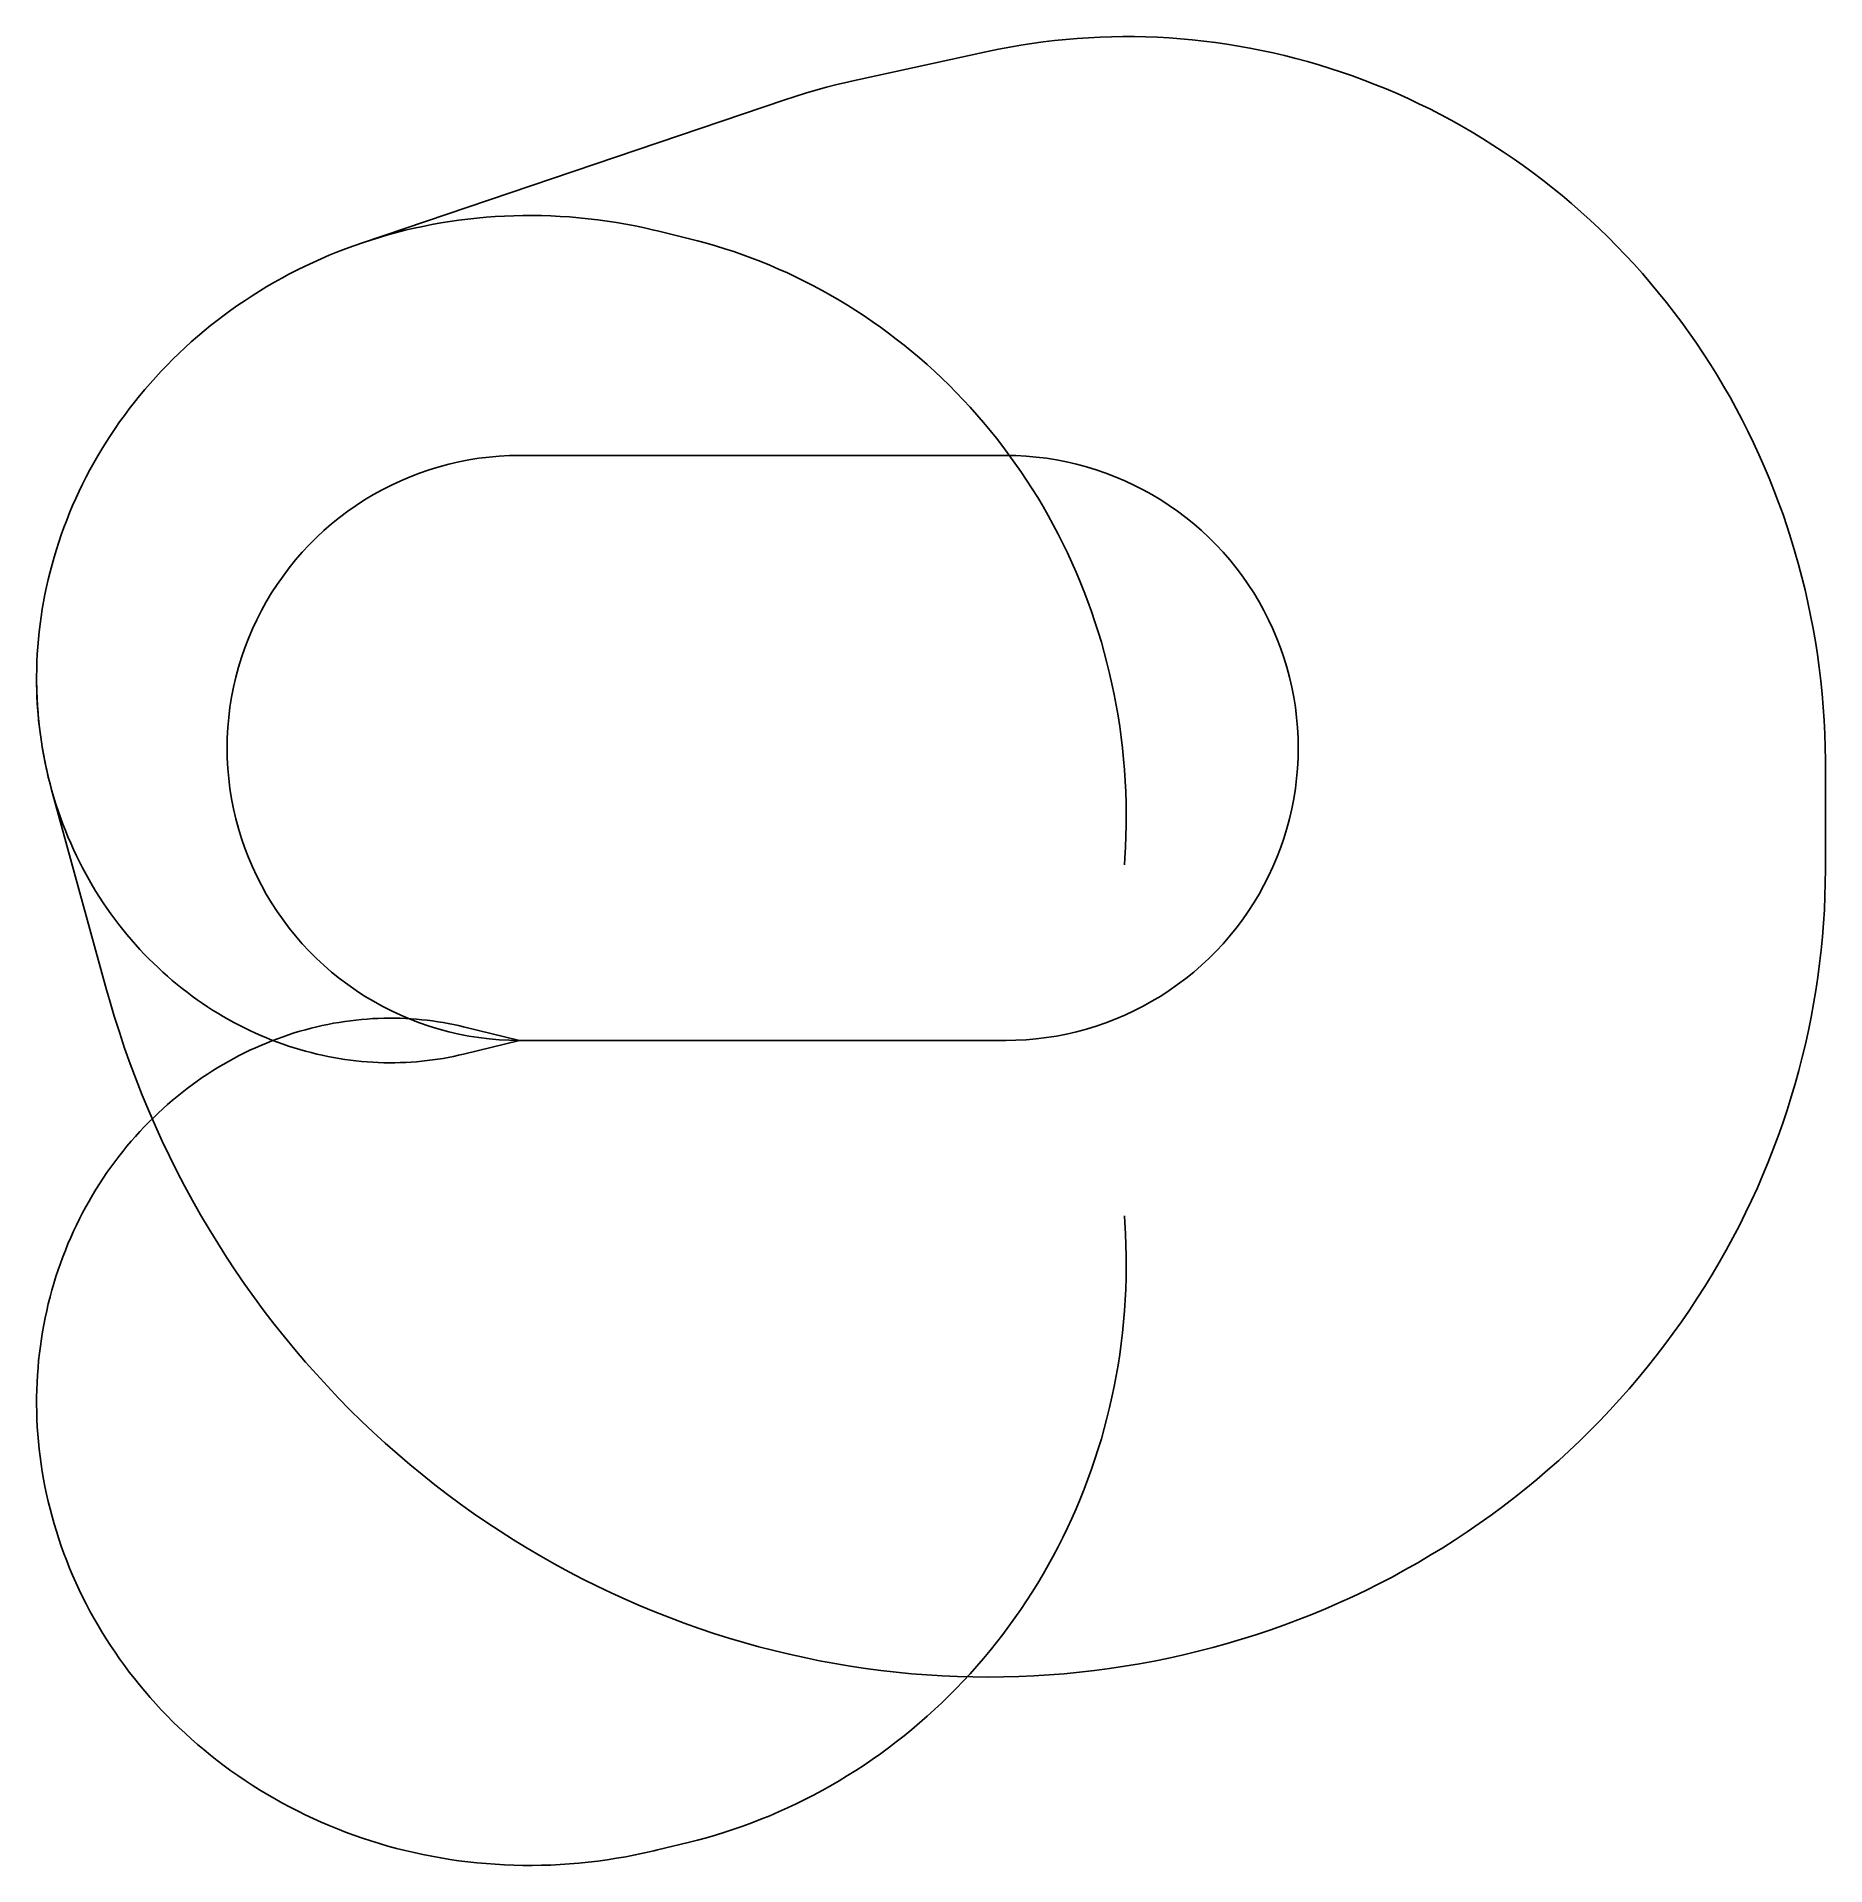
# Model space of a CAD drawing. Header units: metres. Extents: x -22151 to 59878, y -37830 to 46034.
import ezdxf

# ---------------------------------------------------------------- set-up
doc = ezdxf.new("R2010")
doc.units = ezdxf.units.M

msp = doc.modelspace()

# ---------------------------------------------------------------- linework, layer by layer
at = {"layer": 'NorminalTrack', "color": 1}
msp.add_lwpolyline([(0, 0), (0, 0), (-468, 8), (-936, 33), (-1402, 73), (-1867, 131), (-2329, 204), (-2789, 293), (-3245, 398), (-3697, 520), (-4145, 656), (-4587, 809), (-5025, 977), (-5455, 1160), (-5880, 1357), (-6297, 1570), (-6706, 1797), (-7108, 2038), (-7500, 2293), (-7884, 2562), (-8258, 2843), (-8622, 3138), (-8975, 3445), (-9317, 3764), (-9648, 4095), (-9968, 4438), (-10275, 4791), (-10569, 5155), (-10851, 5529), (-11120, 5912), (-11375, 6305), (-11616, 6706), (-11843, 7116), (-12055, 7533), (-12253, 7957), (-12436, 8388), (-12604, 8825), (-12756, 9268), (-12893, 9716), (-13014, 10168), (-13120, 10624), (-13209, 11084), (-13282, 11546), (-13339, 12011), (-13380, 12477), (-13405, 12945), (-13413, 13413), (-13405, 13881), (-13380, 14348), (-13339, 14815), (-13282, 15279), (-13209, 15742), (-13120, 16201), (-13014, 16658), (-12893, 17110), (-12756, 17558), (-12604, 18000), (-12436, 18437), (-12253, 18868), (-12055, 19293), (-11843, 19710), (-11616, 20119), (-11375, 20520), (-11120, 20913), (-10851, 21297), (-10569, 21671), (-10275, 22034), (-9968, 22388), (-9648, 22730), (-9317, 23061), (-8975, 23380), (-8622, 23688), (-8258, 23982), (-7884, 24264), (-7500, 24533), (-7108, 24787), (-6706, 25029), (-6297, 25256), (-5880, 25468), (-5455, 25666), (-5025, 25849), (-4587, 26017), (-4145, 26169), (-3697, 26306), (-3245, 26427), (-2789, 26532), (-2329, 26622), (-1867, 26695), (-1402, 26752), (-936, 26793), (-468, 26817), (0, 26826), (0, 26826), (22290, 26826), (22290, 26826), (22758, 26817), (23226, 26793), (23692, 26752), (24157, 26695), (24619, 26622), (25079, 26532), (25535, 26427), (25987, 26306), (26435, 26169), (26877, 26017), (27314, 25849), (27745, 25666), (28170, 25468), (28587, 25256), (28996, 25029), (29398, 24787), (29790, 24533), (30174, 24264), (30548, 23982), (30912, 23688), (31265, 23380), (31607, 23061), (31938, 22730), (32258, 22388), (32565, 22034), (32859, 21671), (33141, 21297), (33410, 20913), (33665, 20520), (33906, 20119), (34133, 19710), (34345, 19293), (34543, 18868), (34726, 18437), (34894, 18000), (35046, 17558), (35183, 17110), (35304, 16658), (35410, 16201), (35499, 15742), (35572, 15279), (35629, 14815), (35670, 14348), (35695, 13881), (35703, 13413), (35695, 12945), (35670, 12477), (35629, 12011), (35572, 11546), (35499, 11084), (35410, 10624), (35304, 10168), (35183, 9716), (35046, 9268), (34894, 8825), (34726, 8388), (34543, 7957), (34345, 7533), (34133, 7116), (33906, 6706), (33665, 6305), (33410, 5912), (33141, 5529), (32859, 5155), (32565, 4791), (32258, 4438), (31938, 4095), (31607, 3764), (31265, 3445), (30912, 3138), (30548, 2843), (30174, 2562), (29790, 2293), (29398, 2038), (28996, 1797), (28587, 1570), (28170, 1357), (27745, 1160), (27314, 977), (26877, 809), (26435, 656), (25987, 520), (25535, 398), (25079, 293), (24619, 204), (24157, 131), (23692, 73), (23226, 33), (22758, 8), (22290, 0), (0, 0)], dxfattribs=at)
at = {"layer": 'WindSpiral', "color": 5}
for points in [[(0, 0), (-2571, -627), (-2804, -682), (-3039, -732), (-3276, -779), (-3514, -822), (-3754, -861), (-3995, -896), (-4238, -926), (-4483, -953), (-4729, -975), (-4976, -994), (-5224, -1007), (-5474, -1017), (-5725, -1022), (-5977, -1023), (-6229, -1020), (-6483, -1012), (-6737, -999), (-6992, -982), (-7248, -961), (-7504, -935), (-7761, -904), (-8018, -869), (-8275, -829), (-8533, -785), (-8791, -736), (-9049, -682), (-9306, -623), (-9564, -560), (-9822, -492), (-10079, -419), (-10335, -342), (-10592, -259), (-10847, -172), (-11103, -80), (-11357, 16), (-11610, 118), (-11863, 224), (-12115, 335), (-12365, 450), (-12615, 571), (-12863, 696), (-13109, 826), (-13354, 961), (-13598, 1101), (-13840, 1245), (-14080, 1394), (-14319, 1548), (-14555, 1706), (-14790, 1869), (-15022, 2036), (-15253, 2209), (-15481, 2386), (-15706, 2567), (-15930, 2753), (-16150, 2943), (-16368, 3138), (-16583, 3338), (-16796, 3541), (-17005, 3749), (-17212, 3962), (-17415, 4178), (-17616, 4399), (-17813, 4624), (-18007, 4854), (-18197, 5087), (-18384, 5324), (-18567, 5566), (-18747, 5811), (-18922, 6060), (-19094, 6313), (-19262, 6570), (-19427, 6831), (-19587, 7095), (-19742, 7363), (-19894, 7634), (-20041, 7909), (-20184, 8187), (-20323, 8468), (-20457, 8753), (-20586, 9041), (-20711, 9332), (-20831, 9626), (-20946, 9923), (-21057, 10223), (-21162, 10525), (-21262, 10831), (-21358, 11139), (-21448, 11449), (-21533, 11762), (-21613, 12078), (-21687, 12395), (-21756, 12715), (-21820, 13037), (-21879, 13361), (-21931, 13687), (-21979, 14015), (-22020, 14344), (-22056, 14675), (-22086, 15008), (-22111, 15342), (-22130, 15678), (-22143, 16014), (-22150, 16352), (-22151, 16691), (-22146, 17031), (-22136, 17371), (-22119, 17713), (-22096, 18055), (-22067, 18397), (-22033, 18740), (-21992, 19083), (-21945, 19427), (-21892, 19770), (-21832, 20114), (-21767, 20457), (-21695, 20800), (-21617, 21143), (-21533, 21485), (-21443, 21827), (-21346, 22168), (-21244, 22508), (-21135, 22847), (-21020, 23185), (-20898, 23522), (-20771, 23858), (-20637, 24192), (-20497, 24525), (-20351, 24857), (-20199, 25186), (-20040, 25514), (-19876, 25840), (-19705, 26164), (-19528, 26485), (-19346, 26804), (-19157, 27121), (-18962, 27436), (-18761, 27747), (-18554, 28056), (-18342, 28362), (-18123, 28665), (-17898, 28965), (-17668, 29262), (-17432, 29556), (-17191, 29846), (-16943, 30132), (-16690, 30415), (-16432, 30694), (-16168, 30970), (-15898, 31241), (-15624, 31508), (-15343, 31772), (-15058, 32030), (-14767, 32285), (-14472, 32535), (-14171, 32780), (-13865, 33021), (-13554, 33257), (-13238, 33488), (-12918, 33714), (-12593, 33935), (-12263, 34151), (-11929, 34361), (-11590, 34566), (-11247, 34766), (-10900, 34960), (-10548, 35149), (-10193, 35331), (-9833, 35508), (-9470, 35679), (-9102, 35844), (-8731, 36004), (-8357, 36156), (-7978, 36303), (-7597, 36444), (-7212, 36578), (-7212, 36578), (12161, 43136), (12631, 43291), (13106, 43437), (13583, 43576), (14064, 43707), (14549, 43829), (15036, 43944), (15219, 43984), (21458, 45348), (21964, 45454), (22471, 45551), (22982, 45639), (23495, 45719), (24010, 45790), (24527, 45852), (25046, 45905), (25567, 45949), (26090, 45984), (26614, 46010), (27140, 46026), (27666, 46034), (28194, 46032), (28722, 46022), (29252, 46001), (29781, 45972), (30312, 45933), (30842, 45885), (31372, 45828), (31903, 45761), (32433, 45685), (32962, 45600), (33491, 45505), (34019, 45401), (34547, 45287), (35073, 45164), (35597, 45031), (36121, 44889), (36642, 44738), (37162, 44577), (37680, 44407), (38196, 44228), (38709, 44039), (39221, 43841), (39729, 43634), (40234, 43418), (40737, 43192), (41237, 42957), (41733, 42714), (42225, 42461), (42715, 42199), (43200, 41928), (43681, 41648), (44158, 41359), (44631, 41062), (45100, 40756), (45563, 40441), (46022, 40117), (46477, 39785), (46926, 39445), (47369, 39096), (47808, 38739), (48241, 38373), (48668, 38000), (49089, 37618), (49504, 37229), (49913, 36831), (50316, 36426), (50712, 36014), (51102, 35593), (51485, 35165), (51861, 34730), (52230, 34288), (52591, 33838), (52946, 33382), (53293, 32918), (53632, 32448), (53964, 31971), (54288, 31488), (54604, 30998), (54912, 30502), (55212, 30000), (55503, 29492), (55786, 28978), (56060, 28458), (56326, 27932), (56583, 27402), (56831, 26866), (57070, 26325), (57300, 25778), (57520, 25227), (57732, 24672), (57934, 24112), (58126, 23547), (58309, 22979), (58482, 22406), (58646, 21829), (58799, 21249), (58943, 20665), (59077, 20078), (59200, 19488), (59314, 18894), (59417, 18298), (59510, 17699), (59593, 17098), (59665, 16494), (59727, 15888), (59778, 15280), (59819, 14671), (59849, 14059), (59869, 13447), (59878, 12833), (59878, 12632), (59878, 7840), (59873, 7225), (59857, 6609), (59830, 5992), (59792, 5375), (59744, 4758), (59684, 4141), (59614, 3524), (59533, 2908), (59441, 2292), (59338, 1676), (59224, 1062), (59099, 449), (58963, -163), (58817, -773), (58660, -1382), (58491, -1989), (58312, -2593), (58122, -3196), (57922, -3796), (57710, -4393), (57488, -4987), (57255, -5578), (57011, -6166), (56757, -6751), (56493, -7332), (56217, -7909), (55932, -8482), (55636, -9051), (55329, -9615), (55012, -10175), (54685, -10730), (54348, -11280), (54001, -11825), (53644, -12364), (53277, -12898), (52900, -13427), (52514, -13949), (52117, -14466), (51711, -14976), (51296, -15480), (50872, -15977), (50438, -16467), (49995, -16951), (49543, -17427), (49082, -17896), (48612, -18358), (48133, -18812), (47646, -19258), (47151, -19696), (46647, -20127), (46135, -20549), (45615, -20962), (45087, -21368), (44551, -21764), (44008, -22151), (43457, -22530), (42899, -22899), (42334, -23260), (41761, -23610), (41182, -23952), (40596, -24283), (40004, -24605), (39405, -24916), (38800, -25218), (38189, -25510), (37572, -25791), (36949, -26061), (36321, -26322), (35687, -26571), (35049, -26810), (34405, -27038), (33757, -27255), (33103, -27461), (32446, -27656), (31784, -27839), (31118, -28011), (30449, -28172), (29775, -28321), (29099, -28459), (28419, -28585), (27736, -28699), (27050, -28802), (26361, -28893), (25670, -28971), (24977, -29038), (24282, -29093), (23585, -29135), (22886, -29166), (22186, -29184), (21485, -29190), (20783, -29184), (20080, -29166), (19376, -29135), (18672, -29092), (17968, -29037), (17265, -28969), (16561, -28889), (15858, -28796), (15156, -28691), (14455, -28574), (13755, -28444), (13056, -28302), (12359, -28148), (11664, -27981), (10971, -27801), (10281, -27610), (9593, -27406), (8907, -27190), (8225, -26962), (7545, -26721), (6870, -26468), (6197, -26204), (5529, -25927), (4864, -25638), (4204, -25337), (3549, -25024), (2898, -24700), (2252, -24363), (1611, -24015), (975, -23656), (345, -23285), (-279, -22902), (-898, -22508), (-1510, -22103), (-2116, -21686), (-2715, -21259), (-3307, -20821), (-3893, -20371), (-4471, -19911), (-5042, -19441), (-5606, -18959), (-6161, -18468), (-6709, -17966), (-7249, -17454), (-7780, -16932), (-8303, -16400), (-8817, -15858), (-9322, -15307), (-9818, -14746), (-10305, -14176), (-10782, -13597), (-11250, -13009), (-11708, -12412), (-12156, -11806), (-12594, -11192), (-13022, -10569), (-13440, -9938), (-13847, -9300), (-14243, -8653), (-14628, -7999), (-15003, -7337), (-15366, -6668), (-15718, -5992), (-16059, -5309), (-16388, -4619), (-16705, -3923), (-17010, -3220), (-17304, -2512), (-17585, -1797), (-17855, -1077), (-18112, -351), (-18356, 380), (-18588, 1116), (-18808, 1857), (-18939, 2323), (-21476, 11552), (-21560, 11865), (-21638, 12182), (-21711, 12500), (-21778, 12820), (-21840, 13143), (-21896, 13468), (-21947, 13794), (-21993, 14123), (-22033, 14453), (-22067, 14784), (-22095, 15117), (-22118, 15452), (-22135, 15788), (-22146, 16125), (-22151, 16463), (-22151, 16590)], [(0, 0), (-2571, -627), (-2804, -682), (-3039, -732), (-3276, -779), (-3514, -822), (-3754, -861), (-3995, -896), (-4238, -926), (-4483, -953), (-4729, -975), (-4976, -994), (-5224, -1007), (-5474, -1017), (-5725, -1022), (-5977, -1023), (-6229, -1020), (-6483, -1012), (-6737, -999), (-6992, -982), (-7248, -961), (-7504, -935), (-7761, -904), (-8018, -869), (-8275, -829), (-8533, -785), (-8791, -736), (-9049, -682), (-9306, -623), (-9564, -560), (-9822, -492), (-10079, -419), (-10335, -342), (-10592, -259), (-10847, -172), (-11103, -80), (-11357, 16), (-11610, 118), (-11863, 224), (-12115, 335), (-12365, 450), (-12615, 571), (-12863, 696), (-13109, 826), (-13354, 961), (-13598, 1101), (-13840, 1245), (-14080, 1394), (-14319, 1548), (-14555, 1706), (-14790, 1869), (-15022, 2036), (-15253, 2209), (-15481, 2386), (-15706, 2567), (-15930, 2753), (-16150, 2943), (-16368, 3138), (-16583, 3338), (-16796, 3541), (-17005, 3749), (-17212, 3962), (-17415, 4178), (-17616, 4399), (-17813, 4624), (-18007, 4854), (-18197, 5087), (-18384, 5324), (-18567, 5566), (-18747, 5811), (-18922, 6060), (-19094, 6313), (-19262, 6570), (-19427, 6831), (-19587, 7095), (-19742, 7363), (-19894, 7634), (-20041, 7909), (-20184, 8187), (-20323, 8468), (-20457, 8753), (-20586, 9041), (-20711, 9332), (-20831, 9626), (-20946, 9923), (-21057, 10223), (-21162, 10525), (-21262, 10831), (-21358, 11139), (-21448, 11449), (-21533, 11762), (-21613, 12078), (-21687, 12395), (-21756, 12715), (-21820, 13037), (-21879, 13361), (-21931, 13687), (-21979, 14015), (-22020, 14344), (-22056, 14675), (-22086, 15008), (-22111, 15342), (-22130, 15678), (-22143, 16014), (-22150, 16352), (-22151, 16691), (-22146, 17031), (-22136, 17371), (-22119, 17713), (-22096, 18055), (-22067, 18397), (-22033, 18740), (-21992, 19083), (-21945, 19427), (-21892, 19770), (-21832, 20114), (-21767, 20457), (-21695, 20800), (-21617, 21143), (-21533, 21485), (-21443, 21827), (-21346, 22168), (-21244, 22508), (-21135, 22847), (-21020, 23185), (-20898, 23522), (-20771, 23858), (-20637, 24192), (-20497, 24525), (-20351, 24857), (-20199, 25186), (-20040, 25514), (-19876, 25840), (-19705, 26164), (-19528, 26485), (-19346, 26804), (-19157, 27121), (-18962, 27436), (-18761, 27747), (-18554, 28056), (-18342, 28362), (-18123, 28665), (-17898, 28965), (-17668, 29262), (-17432, 29556), (-17191, 29846), (-16943, 30132), (-16690, 30415), (-16432, 30694), (-16168, 30970), (-15898, 31241), (-15624, 31508), (-15343, 31772), (-15058, 32030), (-14767, 32285), (-14472, 32535), (-14171, 32780), (-13865, 33021), (-13554, 33257), (-13238, 33488), (-12918, 33714), (-12593, 33935), (-12263, 34151), (-11929, 34361), (-11590, 34566), (-11247, 34766), (-10900, 34960), (-10548, 35149), (-10193, 35331), (-9833, 35508), (-9470, 35679), (-9102, 35844), (-8731, 36004), (-8357, 36156), (-7978, 36303), (-7597, 36444), (-7212, 36578), (-6824, 36705), (-6433, 36826), (-6038, 36941), (-5641, 37049), (-5242, 37150), (-4839, 37244), (-4434, 37332), (-4027, 37413), (-3617, 37486), (-3205, 37553), (-2791, 37613), (-2375, 37665), (-1958, 37711), (-1538, 37749), (-1117, 37780), (-695, 37803), (-271, 37820), (154, 37829), (580, 37830), (1007, 37824), (1434, 37811), (1863, 37790), (2292, 37761), (2721, 37725), (3150, 37682), (3580, 37631), (4010, 37572), (4439, 37505), (4869, 37431), (5298, 37349), (5726, 37260), (6154, 37163), (6326, 37121), (7729, 36779), (8150, 36673), (8569, 36559), (8987, 36437), (9405, 36308), (9820, 36171), (10235, 36027), (10647, 35875), (11058, 35716), (11467, 35549), (11873, 35375), (12278, 35193), (12680, 35004), (13079, 34807), (13476, 34603), (13871, 34392), (14262, 34173), (14650, 33947), (15035, 33714), (15417, 33473), (15795, 33226), (16170, 32971), (16541, 32709), (16908, 32440), (17272, 32165), (17631, 31882), (17986, 31593), (18336, 31296), (18682, 30993), (19024, 30684), (19360, 30368), (19692, 30045), (20019, 29716), (20340, 29380), (20657, 29039), (20968, 28691), (21273, 28337), (21573, 27977), (21868, 27611), (22156, 27239), (22438, 26861), (22715, 26478), (22985, 26089), (23249, 25695), (23506, 25296), (23757, 24891), (24002, 24481), (24239, 24066), (24470, 23646), (24694, 23221), (24911, 22791), (25121, 22357), (25324, 21919), (25519, 21476), (25707, 21029), (25887, 20577), (26060, 20122), (26226, 19663), (26383, 19200), (26533, 18734), (26675, 18264), (26809, 17790), (26934, 17314), (27052, 16834), (27162, 16352), (27263, 15867), (27356, 15379), (27441, 14888), (27517, 14396), (27585, 13901), (27644, 13404), (27695, 12905), (27737, 12404), (27770, 11902), (27795, 11398), (27811, 10893), (27818, 10386), (27816, 9879), (27805, 9371), (27786, 8862), (27757, 8353), (27736, 8049)], [(0, 0), (-2571, 627), (-2804, 682), (-3039, 732), (-3276, 779), (-3514, 822), (-3754, 861), (-3995, 896), (-4238, 926), (-4483, 953), (-4729, 975), (-4976, 994), (-5224, 1007), (-5474, 1017), (-5725, 1022), (-5977, 1023), (-6229, 1020), (-6483, 1012), (-6737, 999), (-6992, 982), (-7248, 961), (-7504, 935), (-7761, 904), (-8018, 869), (-8275, 829), (-8533, 785), (-8791, 736), (-9049, 682), (-9306, 623), (-9564, 560), (-9822, 492), (-10079, 419), (-10335, 342), (-10592, 259), (-10847, 172), (-11103, 80), (-11357, -16), (-11610, -118), (-11863, -224), (-12115, -335), (-12365, -450), (-12615, -571), (-12863, -696), (-13109, -826), (-13354, -961), (-13598, -1101), (-13840, -1245), (-14080, -1394), (-14319, -1548), (-14555, -1706), (-14790, -1869), (-15022, -2036), (-15253, -2209), (-15481, -2386), (-15706, -2567), (-15930, -2753), (-16150, -2943), (-16368, -3138), (-16583, -3338), (-16796, -3541), (-17005, -3749), (-17212, -3962), (-17415, -4178), (-17616, -4399), (-17813, -4624), (-18007, -4854), (-18197, -5087), (-18384, -5324), (-18567, -5566), (-18747, -5811), (-18922, -6060), (-19094, -6313), (-19262, -6570), (-19427, -6831), (-19587, -7095), (-19742, -7363), (-19894, -7634), (-20041, -7909), (-20184, -8187), (-20323, -8468), (-20457, -8753), (-20586, -9041), (-20711, -9332), (-20831, -9626), (-20946, -9923), (-21057, -10223), (-21162, -10525), (-21262, -10831), (-21358, -11139), (-21448, -11449), (-21533, -11762), (-21613, -12078), (-21687, -12395), (-21756, -12715), (-21820, -13037), (-21879, -13361), (-21931, -13687), (-21979, -14015), (-22020, -14344), (-22056, -14675), (-22086, -15008), (-22111, -15342), (-22130, -15678), (-22143, -16014), (-22150, -16352), (-22151, -16691), (-22146, -17031), (-22136, -17371), (-22119, -17713), (-22096, -18055), (-22067, -18397), (-22033, -18740), (-21992, -19083), (-21945, -19427), (-21892, -19770), (-21832, -20114), (-21767, -20457), (-21695, -20800), (-21617, -21143), (-21533, -21485), (-21443, -21827), (-21346, -22168), (-21244, -22508), (-21135, -22847), (-21020, -23185), (-20898, -23522), (-20771, -23858), (-20637, -24192), (-20497, -24525), (-20351, -24857), (-20199, -25186), (-20040, -25514), (-19876, -25840), (-19705, -26164), (-19528, -26485), (-19346, -26804), (-19157, -27121), (-18962, -27436), (-18761, -27747), (-18554, -28056), (-18342, -28362), (-18123, -28665), (-17898, -28965), (-17668, -29262), (-17432, -29556), (-17191, -29846), (-16943, -30132), (-16690, -30415), (-16432, -30694), (-16168, -30970), (-15898, -31241), (-15624, -31508), (-15343, -31772), (-15058, -32030), (-14767, -32285), (-14472, -32535), (-14171, -32780), (-13865, -33021), (-13554, -33257), (-13238, -33488), (-12918, -33714), (-12593, -33935), (-12263, -34151), (-11929, -34361), (-11590, -34566), (-11247, -34766), (-10900, -34960), (-10548, -35149), (-10193, -35331), (-9833, -35508), (-9470, -35679), (-9102, -35844), (-8731, -36004), (-8357, -36156), (-7978, -36303), (-7597, -36444), (-7212, -36578), (-6824, -36705), (-6433, -36826), (-6038, -36941), (-5641, -37049), (-5242, -37150), (-4839, -37244), (-4434, -37332), (-4027, -37413), (-3617, -37486), (-3205, -37553), (-2791, -37613), (-2375, -37665), (-1958, -37711), (-1538, -37749), (-1117, -37780), (-695, -37803), (-271, -37820), (154, -37829), (580, -37830), (1007, -37824), (1434, -37811), (1863, -37790), (2292, -37761), (2721, -37725), (3150, -37682), (3580, -37631), (4010, -37572), (4439, -37505), (4869, -37431), (5298, -37349), (5726, -37260), (6154, -37163), (6326, -37121), (7729, -36779), (8150, -36673), (8569, -36559), (8987, -36437), (9405, -36308), (9820, -36171), (10235, -36027), (10647, -35875), (11058, -35716), (11467, -35549), (11873, -35375), (12278, -35193), (12680, -35004), (13079, -34807), (13476, -34603), (13871, -34392), (14262, -34173), (14650, -33947), (15035, -33714), (15417, -33473), (15795, -33226), (16170, -32971), (16541, -32709), (16908, -32440), (17272, -32165), (17631, -31882), (17986, -31593), (18336, -31296), (18682, -30993), (19024, -30684), (19360, -30368), (19692, -30045), (20019, -29716), (20340, -29380), (20657, -29039), (20968, -28691), (21273, -28337), (21573, -27977), (21868, -27611), (22156, -27239), (22438, -26861), (22715, -26478), (22985, -26089), (23249, -25695), (23506, -25296), (23757, -24891), (24002, -24481), (24239, -24066), (24470, -23646), (24694, -23221), (24911, -22791), (25121, -22357), (25324, -21919), (25519, -21476), (25707, -21029), (25887, -20577), (26060, -20122), (26226, -19663), (26383, -19200), (26533, -18734), (26675, -18264), (26809, -17790), (26934, -17314), (27052, -16834), (27162, -16352), (27263, -15867), (27356, -15379), (27441, -14888), (27517, -14396), (27585, -13901), (27644, -13404), (27695, -12905), (27737, -12404), (27770, -11902), (27795, -11398), (27811, -10893), (27818, -10386), (27816, -9879), (27805, -9371), (27786, -8862), (27757, -8353), (27736, -8049)]]:
    msp.add_lwpolyline(points, dxfattribs=at)

doc.saveas('drawing.dxf')
